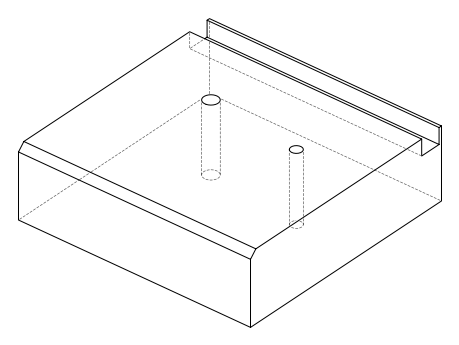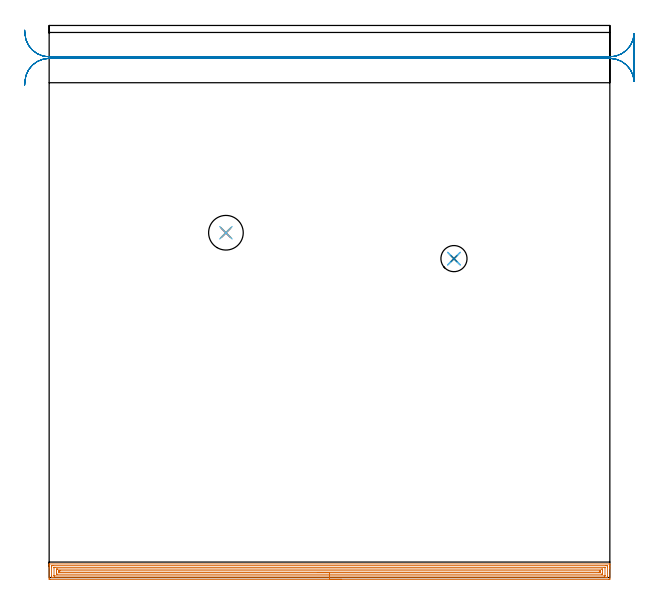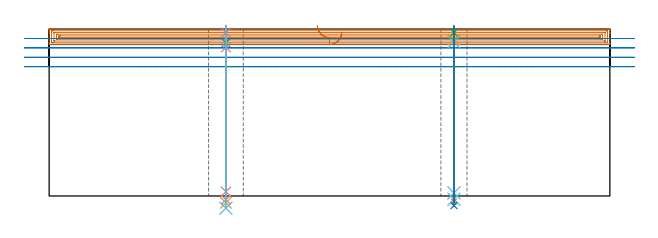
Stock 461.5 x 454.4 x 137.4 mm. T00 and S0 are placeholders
(PLAN: 12 operations, 10 tool changes, 31.3 min)
(1 AREA_MILL | FG_CHAMFER_SURFACE | UGT0205_001 | 18.7 min | 37211 mm3)
(2 MILL_RECTANGULAR_SLOT | SLOT_RECTANGULAR | UGT0201_019 | Follow Part, ap 10, ae 75% | 8.78 min | 591117 mm3)
(3 SPOT_DRILL | STEP1HOLE | NXT0321_9005460120000 | 0.05 min | 185 mm3)
(4 SPOT_DRILL_1 | STEP1HOLE_1 | NXT0321_9005460120000 | 0.05 min | 135 mm3)
(5 DRILL_BLIND_HOLE_INTO_CENTER | STEP1HOLE | UGT0301_180 | 0.04 min | 113 mm3)
(6 GUN_DRILL_THROUGH_HOLE | STEP1HOLE | UGT0307_001 | 0.61 min | 2478 mm3)
(7 SPADE_DRILL_TO_ENLARGE_THROUGH_HOLE | STEP1HOLE | UGT0306_004 | 0.58 min | 16873 mm3)
(8 DRILL_TO_ENLARGE_THROUGH_HOLE | STEP1HOLE | UGT0301_052 | 0.59 min | 30186 mm3)
(9 DRILL_BLIND_HOLE_INTO_CENTER_1 | STEP1HOLE_1 | NXT0301_046 | 0.05 min | 382 mm3)
(10 GUN_DRILL_THROUGH_HOLE_1 | STEP1HOLE_1 | UGT0307_003 | 0.63 min | 4814 mm3)
(11 SPADE_DRILL_TO_ENLARGE_THROUGH_HOLE_1 | STEP1HOLE_1 | UGT0306_009 | 0.58 min | 31349 mm3)
(12 DRILL_TO_ENLARGE_THROUGH_HOLE_1 | STEP1HOLE_1 | UGT0301_392 | 0.6 min | 50718 mm3)
(TOOL UGT0205_001 | Chamfer Mill 20 x 3 x 45 deg. | D20 FL50 Z2)
(TOOL UGT0201_019 | End mill 40 mm | D40 FL63 Z6)
(TOOL NXT0321_9005460120000 | NC Spot Drill, 142deg, 12mm, Carbide, Uncoated | D12 PA142 FL30 Z2)
(TOOL UGT0301_180 | Twist Drill 5.7 mm | D5.7 PA118 FL55 Z2)
(TOOL UGT0307_001 | Gun Drill 5 mm | D5 PA130 FL24 Z1)
(TOOL UGT0306_004 | Spade Drill 13.5mm | D13.5 PA132 FL10 Z2)
(TOOL UGT0301_052 | Twist Drill 21.5 mm | D21.5 PA118 FL150 Z2)
(TOOL NXT0301_046 | Carbide Drill 7.5mm [860.1-0750-038A1-MM 2214] | D7.5 PA140 FL53 Z2)
(TOOL UGT0307_003 | Gun Drill 7 mm | D7 PA130 FL24 Z1)
(TOOL UGT0306_009 | Spade Drill 18.5mm | D18.5 PA132 FL10 Z2)
(TOOL UGT0301_392 | Twist Drill 28.5 mm | D28.5 PA118 FL165 Z2)
(OP 1 AREA_MILL)
G17 G21 G94 G90
T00 M6
G54
G17 G0 G90 X240.75 Y-1.5 S1061 M3
G43 Z147.4 H0
Z134.7
G94 G1 X240.712 Z133.828 F250.
X240.598 Z132.964
X240.409 Z132.112
X240.147 Z131.28
X239.813 Z130.474
X239.41 Z129.7
X238.942 Z128.964
X238.41 Z128.272
X237.821 Z127.629
X237.178 Z127.04
X236.486 Z126.508
X235.75 Z126.04
X234.976 Z125.637
X234.17 Z125.303
X233.338 Z125.041
X232.486 Z124.852
X231.622 Z124.738
X230.75 Z124.7
X0.623
X0.059 Y-1.494 Z124.704
X0.008 Y-1.492 Z124.706
X0.004 Y-0.933 Z125.264
X0. Y-0.313 Z125.885
Y7.964 Z134.159
Y9.393 Z135.589
Y9.743 Z135.938
Y10.444 Z136.644
Y10.754 Z136.953
X0.007 Y11.154 Z137.345
X0.01 Y11.197 Z137.388
X0.176 Y11.2 Z137.4
X461.324
X461.49 Y11.197 Z137.388
X461.493 Y11.154 Z137.345
X461.5 Y10.753 Z136.953
Y10.444 Z136.644
Y9.743 Z135.938
Y8.503 Z134.7
Y7.964 Z134.159
Y7.344 Z133.539
Y-0.663 Z125.534
X461.498 Y-0.933 Z125.264
X461.492 Y-1.492 Z124.706
X461.441 Y-1.494 Z124.704
X460.877 Y-1.5 Z124.7
X230.75
Y-0.086 Z126.114
X3.304
X2.45 Y-0.083 Z126.117
X2.41 Y-0.081 Z126.119
X2.01 Y-0.043 Z126.157
X2.003 Y0.362 Z126.562
X2.001 Y0.846 Z127.046
X2. Y1.255 Z127.455
X2.001 Y8.854 Z135.054
X2.003 Y9.26 Z135.46
X2.01 Y9.743 Z135.943
X2.372 Y9.781 Z135.981
X2.41 Y9.783 Z135.983
X3.261 Y9.786 Z135.986
X458.196
X459.05 Y9.783 Z135.983
X459.09 Y9.781 Z135.981
X459.49 Y9.743 Z135.943
X459.497 Y9.338 Z135.538
X459.499 Y8.854 Z135.054
X459.5 Y8.445 Z134.645
X459.499 Y0.846 Z127.046
X459.498 Y0.44 Z126.64
X459.49 Y-0.043 Z126.157
X459.128 Y-0.081 Z126.119
X459.09 Y-0.083 Z126.117
X458.239 Y-0.086 Z126.114
X230.75
Y1.328 Z127.528
X4.607 Y1.329 Z127.529
X4.198 Y1.33 Z127.53
X4.062 Y1.333 Z127.533
X4.021 Y1.335 Z127.535
X4.01 Y1.409 Z127.609
X4.005 Y1.539 Z127.739
X4.001 Y1.736 Z127.936
Y7.964 Z134.164
X4.002 Y8.159 Z134.359
X4.01 Y8.355 Z134.555
X4.024 Y8.365 Z134.565
X4.045 Y8.368 Z134.568
X4.095 Y8.37 Z134.57
X4.198 Y8.371 Z134.571
X4.682 Y8.372 Z134.572
X456.893 Y8.371 Z134.571
X457.302 Y8.37 Z134.57
X457.438 Y8.367 Z134.567
X457.479 Y8.365 Z134.565
X457.49 Y8.291 Z134.491
X457.495 Y8.161 Z134.361
X457.499 Y7.964 Z134.164
Y1.736 Z127.936
X457.498 Y1.541 Z127.741
X457.49 Y1.345 Z127.545
X457.476 Y1.335 Z127.535
X457.455 Y1.332 Z127.532
X457.405 Y1.33 Z127.53
X457.302 Y1.329 Z127.529
X456.818 Y1.328 Z127.528
X230.75
Y2.743 Z128.943
X6.761
X6.079 Y2.75 Z128.95
X6.01 Y2.758 Z128.958
X6.005 Y2.859 Z129.059
X6.002 Y3.073 Z129.273
X6. Y4.405 Z130.605
Y6.17 Z132.37
X6.002 Y6.622 Z132.822
X6.005 Y6.841 Z133.041
X6.01 Y6.944 Z133.144
X6.109 Y6.951 Z133.151
X6.879 Y6.957 Z133.157
X6.996
X454.739
X455.421 Y6.95 Z133.15
X455.49 Y6.942 Z133.142
X455.495 Y6.841 Z133.041
X455.498 Y6.627 Z132.827
X455.5 Y6.199 Z132.399
Y3.53 Z129.73
X455.498 Y3.078 Z129.278
X455.495 Y2.859 Z129.059
X455.49 Y2.756 Z128.956
X455.391 Y2.749 Z128.949
X454.621 Y2.743 Z128.943
X454.504
X230.75
Y4.157 Z130.357
X8.666
X8.019 Y4.16 Z130.36
X8.015 Y4.163 Z130.363
X8.005 Y4.174 Z130.374
X8.002 Y4.405 Z130.605
X8.001 Y5.068 Z131.268
X8.003 Y5.295 Z131.495
X8.007 Y5.46 Z131.66
X8.011 Y5.536 Z131.736
X8.168 Y5.539 Z131.739
X8.418 Y5.542 Z131.742
X8.666 Y5.543 Z131.743
X9.31
X452.834
X453.482 Y5.54 Z131.74
X453.485 Y5.537 Z131.737
X453.495 Y5.526 Z131.726
X453.498 Y5.295 Z131.495
X453.499 Y4.632 Z130.832
X453.497 Y4.405 Z130.605
X453.493 Y4.24 Z130.44
X453.489 Y4.164 Z130.364
X453.333 Y4.161 Z130.361
X453.082 Y4.158 Z130.358
X452.834 Y4.157 Z130.357
X452.19
X230.75
X229.878 Z130.395
X229.014 Z130.509
X228.162 Z130.698
X227.33 Z130.96
X226.524 Z131.294
X225.75 Z131.697
X225.014 Z132.165
X224.322 Z132.696
X223.679 Z133.286
X223.09 Z133.929
X222.558 Z134.621
X222.09 Z135.357
X221.687 Z136.131
X221.353 Z136.937
X221.091 Z137.769
X220.902 Z138.62
X220.788 Z139.485
X220.75 Z140.357
G0 Z147.4
M5
M2
(OP 2 MILL_RECTANGULAR_SLOT)
G17 G21 G94 G90
T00 M6
G54
G17 G0 G90 X-20.134 Y405.4 S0 M3
G43 Z147.4 H0
Z129.65
G94 G1 X-19.97 Y408.395 F250.
G2 X0. Y427.3 R20. F500.
G1 X461.5
G2 X481.47 Y408.395 R20.
G1 X481.5
Y447.505
X481.47
G2 X461.5 Y428.6 R20.
G1 X0.
G2 X-19.97 Y447.505 R20.
G1 X-20.134 Y450.5 F250.
G0 Y405.4 Z121.9
G1 X-19.97 Y408.395
G2 X0. Y427.3 R20. F500.
G1 X461.5
G2 X481.47 Y408.395 R20.
G1 X481.5
Y447.505
X481.47
G2 X461.5 Y428.6 R20.
G1 X0.
G2 X-19.97 Y447.505 R20.
G1 X-20.134 Y450.5 F250.
G0 Y405.4 Z114.15
G1 X-19.97 Y408.395
G2 X0. Y427.3 R20. F500.
G1 X461.5
G2 X481.47 Y408.395 R20.
G1 X481.5
Y447.505
X481.47
G2 X461.5 Y428.6 R20.
G1 X0.
G2 X-19.97 Y447.505 R20.
G1 X-20.134 Y450.5 F250.
G0 Y405.4 Z106.4
G1 X-19.97 Y408.395
G2 X0. Y427.3 R20. F500.
G1 X461.5
G2 X481.47 Y408.395 R20.
G1 X481.5
Y447.505
X481.47
G2 X461.5 Y428.6 R20.
G1 X0.
G2 X-19.97 Y447.505 R20.
G1 X-20.134 Y450.5 F250.
G0 Z147.4
M5
M2
(OP 3 SPOT_DRILL)
G17 G21 G94 G90
T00 M6
G54
G17 G0 G90 X333.2 Y262.5 S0 M3
G43 Z147.4 H0
G94 G81 G98 Z134.4 F250. R140.4
G80
M5
M2
(OP 4 SPOT_DRILL_1)
G17 G21 G94 G90
T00 M6
G54
G17 G0 G90 X145.5 Y283.8 S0 M3
G43 Z147.4 H0
G94 G81 G98 Z134.4 F250. R140.4
G80
M5
M2
(OP 5 DRILL_BLIND_HOLE_INTO_CENTER)
G17 G21 G94 G90
T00 M6
G54
G17 G0 G90 X333.2 Y262.5 S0 M3
G43 Z147.4 H0
G94 G81 G98 Z128.85 F250. R139.4
G80
M5
M2
(OP 6 GUN_DRILL_THROUGH_HOLE)
G17 G21 G94 G90
T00 M6
G54
G17 G0 G90 X333.2 Y262.5 M8
G43 Z147.4 H0
Z135.512
S716 M3
G94 G1 Z126.686 F125. M26
G4 X.084
Z2.5 F250.
G4 X.084
Z-2.666 F125.
G4 X.084
M5
M9
G0 Z135.512
Z147.4
M2
(OP 7 SPADE_DRILL_TO_ENLARGE_THROUGH_HOLE)
G17 G21 G94 G90
T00 M6
G54
G17 G0 G90 X333.2 Y262.5 S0 M3
G43 Z147.4 H0
G94 G73 G98 Z-4.505 F250. Q12.9 R139.4
G80
M5
M2
(OP 8 DRILL_TO_ENLARGE_THROUGH_HOLE)
G17 G21 G94 G90
T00 M6
G54
G17 G0 G90 X333.2 Y262.5 S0 M3
G43 Z147.4 H0
G94 G73 G98 Z-7.959 F250. Q20.766 R139.4
G80
M5
M2
(OP 9 DRILL_BLIND_HOLE_INTO_CENTER_1)
G17 G21 G94 G90
T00 M6
G54
G17 G0 G90 X145.5 Y283.8 S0 M3
G43 Z147.4 H1
G94 G81 G98 Z126.15 F250. R139.4
G80
M5
M2
(OP 10 GUN_DRILL_THROUGH_HOLE_1)
G17 G21 G94 G90
T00 M6
G54
G17 G0 G90 X145.5 Y283.8 M8
G43 Z147.4 H0
Z134.264
S716 M3
G94 G1 Z122.292 F125. M26
G4 X.084
Z3.5 F250.
G4 X.084
Z-3.132 F125.
G4 X.084
M5
M9
G0 Z134.264
Z147.4
M2
(OP 11 SPADE_DRILL_TO_ENLARGE_THROUGH_HOLE_1)
G17 G21 G94 G90
T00 M6
G54
G17 G0 G90 X145.5 Y283.8 S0 M3
G43 Z147.4 H0
G94 G73 G98 Z-5.618 F250. Q17.877 R139.4
G80
M5
M2
(OP 12 DRILL_TO_ENLARGE_THROUGH_HOLE_1)
G17 G21 G94 G90
T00 M6
G54
G17 G0 G90 X145.5 Y283.8 S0 M3
G43 Z147.4 H0
G94 G73 G98 Z-10.062 F250. Q24.577 R139.4
G80
M5
M2
